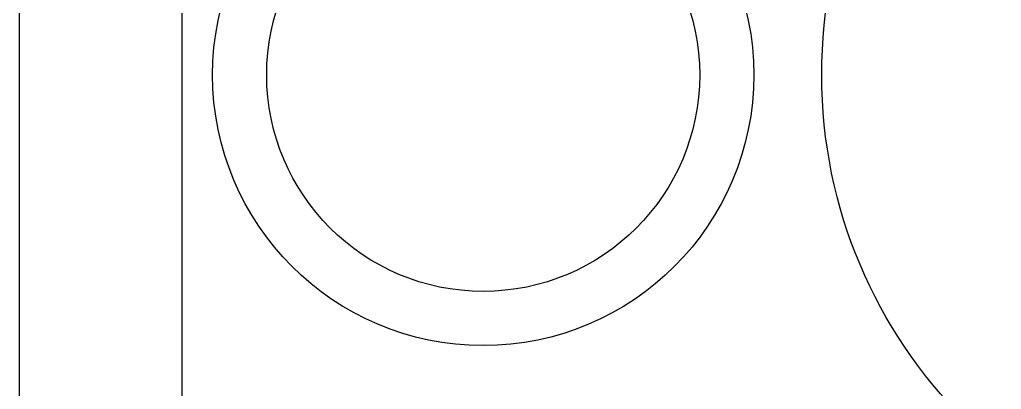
# Model space of a CAD drawing. Header units: millimetres. Extents: x 322668 to 332469, y 13187 to 20117.
# Drawn here: x 327566.42 to 327584.56, y 15764.74 to 15771.57 of the extents above; entities that cross this region are included whole.
import ezdxf

# ---------------------------------------------------------------- set-up
doc = ezdxf.new("R2010")
doc.units = ezdxf.units.MM
doc.header["$LTSCALE"] = 50
doc.header["$MEASUREMENT"] = 0
doc.layers.get('0').update_dxf_attribs({"linetype": 'CONTINUOUS'})

# ---------------------------------------------------------------- blocks, each defined once
blk = doc.blocks.new('by')
at = {"ltscale": 30, "elevation": -4.505}
blk.add_lwpolyline([(6387.358, 2196.359), (6350.358, 2196.359), (6350.358, 2249.359), (6387.358, 2249.359)], close=True, dxfattribs=at)
blk.add_lwpolyline([(6379.358, 2199.359), (6358.358, 2199.359, -0.414214), (6353.358, 2204.359), (6353.358, 2241.359, -0.414214), (6358.358, 2246.359), (6379.358, 2246.359, -0.414214), (6384.358, 2241.359), (6384.358, 2204.359, -0.414214)], format="xyb", close=True, dxfattribs=at)
at = {"ltscale": 30}
for centre, radius in [((6374.178, 2236.112, -4.505), 9), ((6358.923, 2236.112, -4.505), 5), ((6358.923, 2236.112, -4.505), 4)]:
    blk.add_circle(centre, radius, dxfattribs=at)

msp = doc.modelspace()

# ---------------------------------------------------------------- block references
msp.add_blockref('by', (321216.067, 13534.441, 4.505))

doc.saveas('drawing.dxf')
